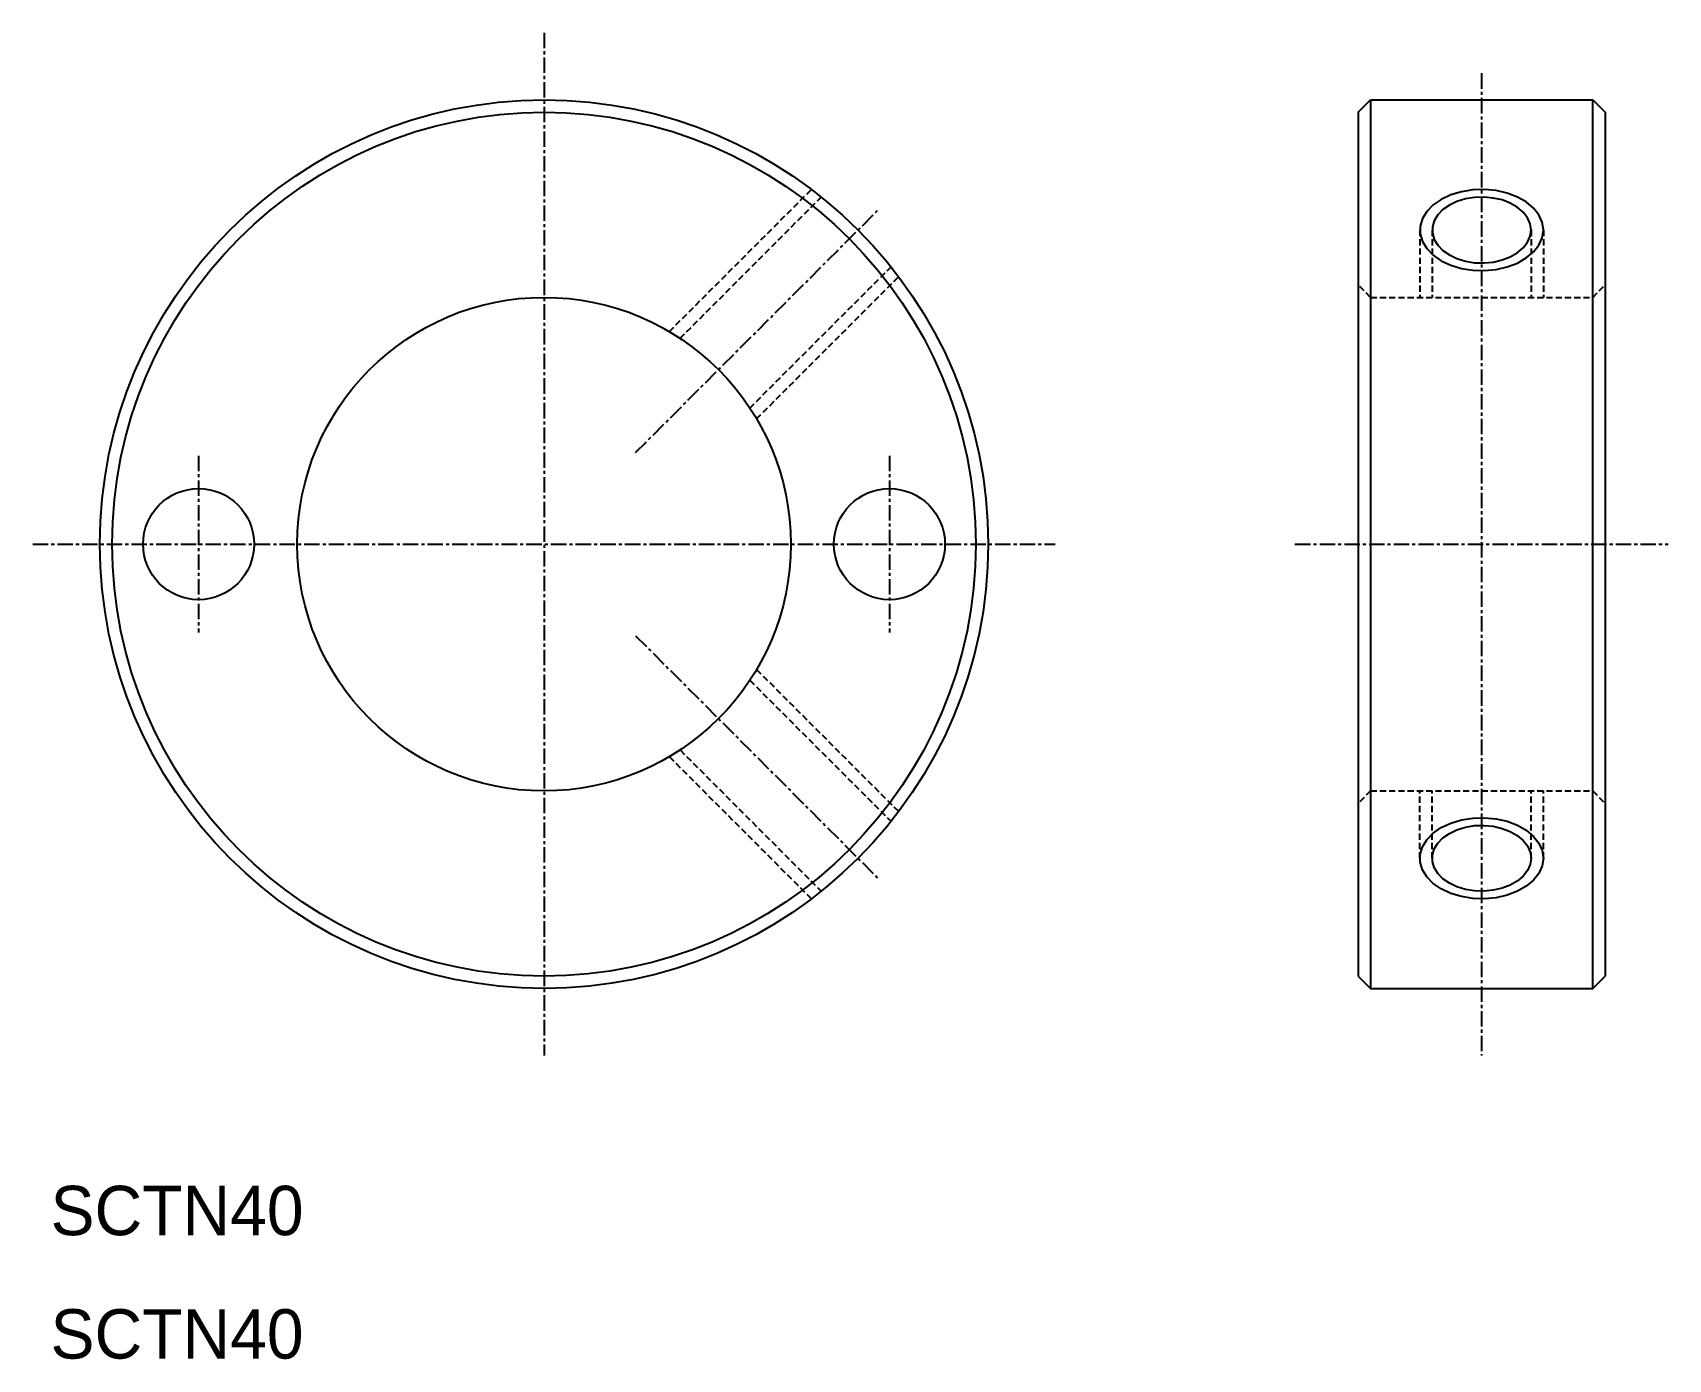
# Model space of a CAD drawing. Extents: x 9 to 141, y 10 to 117.
import ezdxf

# ---------------------------------------------------------------- set-up
doc = ezdxf.new("R2010")
doc.units = 0
doc.linetypes.add('CENTER', pattern=[2, 1.25, -0.25, 0.25, -0.25])
doc.linetypes.add('DASHED', pattern=[0.75, 0.5, -0.25])
doc.layers.get('0').update_dxf_attribs({"linetype": 'CONTINUOUS'})
doc.layers.add('CENTER', color=1, linetype='CENTER')

msp = doc.modelspace()

# ---------------------------------------------------------------- linework, layer by layer
at = {"color": 7, "linetype": 'CONTINUOUS'}
for p, q in [((116, 111), (117, 112)), ((117, 112), (117, 40)), ((117, 112), (135, 112)), ((121.5, 112), (121.5, 112)), ((126, 112), (126, 112)), ((135, 40), (135, 112)), ((135, 112), (136, 111)), ((116, 111), (116, 41)), ((136, 111), (136, 41)), ((116, 41), (117, 40)), ((117, 40), (135, 40)), ((135, 40), (136, 41))]:
    msp.add_line(p, q, dxfattribs=at)
at = {"color": 3, "linetype": 'DASHED'}
for p, q in [((60.16, 93.23), (71.67, 104.74)), ((61.03, 92.68), (72.47, 104.13)), ((121, 101.46), (121, 96)), ((122, 101.46), (122, 96)), ((130, 101.46), (130, 96)), ((131, 101.46), (131, 96)), ((66.68, 87.03), (78.13, 98.47)), ((67.23, 86.16), (78.74, 97.67)), ((117, 96), (116, 97)), ((135, 96), (136, 97)), ((117, 96), (135, 96)), ((66.68, 64.97), (78.13, 53.53)), ((67.23, 65.84), (78.74, 54.33)), ((60.16, 58.77), (71.67, 47.26)), ((61.03, 59.32), (72.47, 47.87)), ((117, 56), (116, 55)), ((117, 56), (135, 56)), ((121, 50.54), (121, 56)), ((122, 50.54), (122, 56)), ((130, 50.54), (130, 56)), ((131, 50.54), (131, 56)), ((135, 56), (136, 55))]:
    msp.add_line(p, q, dxfattribs=at)
at = {"color": 3, "flags": 128}
msp.add_lwpolyline([(131, 101.46), (130.91, 102.08), (130.64, 102.68), (130.21, 103.23), (129.62, 103.73), (128.9, 104.13), (128.08, 104.45), (127.18, 104.65), (126.24, 104.74), (125.29, 104.71), (124.36, 104.56), (123.5, 104.3), (122.73, 103.94), (122.07, 103.49), (121.56, 102.96), (121.2, 102.38), (121.02, 101.77), (121.02, 101.14), (121.2, 100.53), (121.56, 99.95), (122.07, 99.42), (122.73, 98.97), (123.5, 98.61), (124.36, 98.35), (125.29, 98.2), (126.24, 98.17), (127.18, 98.26), (128.08, 98.46), (128.9, 98.78), (129.62, 99.19), (130.21, 99.68), (130.64, 100.23), (130.91, 100.83)], close=True, dxfattribs=at)
at = {"color": 7, "linetype": 'CONTINUOUS', "flags": 128}
msp.add_lwpolyline([(130, 101.46), (129.93, 101.96), (129.71, 102.45), (129.37, 102.9), (128.89, 103.3), (128.32, 103.63), (127.66, 103.89), (126.94, 104.05), (126.19, 104.12), (125.43, 104.1), (124.69, 103.98), (124, 103.77), (123.38, 103.47), (122.86, 103.11), (122.44, 102.68), (122.16, 102.21), (122.02, 101.71), (122.02, 101.2), (122.16, 100.7), (122.44, 100.23), (122.86, 99.8), (123.38, 99.44), (124, 99.14), (124.69, 98.93), (125.43, 98.81), (126.19, 98.79), (126.94, 98.86), (127.66, 99.03), (128.32, 99.28), (128.89, 99.61), (129.37, 100.01), (129.71, 100.46), (129.93, 100.95)], close=True, dxfattribs=at)
at = {"color": 3, "extrusion": (0, 0, -1), "flags": 128}
msp.add_lwpolyline([(-131, 50.54), (-130.91, 49.92), (-130.64, 49.32), (-130.21, 48.77), (-129.62, 48.27), (-128.9, 47.87), (-128.08, 47.55), (-127.18, 47.35), (-126.24, 47.26), (-125.29, 47.29), (-124.36, 47.44), (-123.5, 47.7), (-122.73, 48.06), (-122.07, 48.51), (-121.56, 49.04), (-121.2, 49.62), (-121.02, 50.23), (-121.02, 50.86), (-121.2, 51.47), (-121.56, 52.05), (-122.07, 52.58), (-122.73, 53.03), (-123.5, 53.39), (-124.36, 53.65), (-125.29, 53.8), (-126.24, 53.83), (-127.18, 53.74), (-128.08, 53.54), (-128.9, 53.22), (-129.62, 52.81), (-130.21, 52.32), (-130.64, 51.77), (-130.91, 51.17)], close=True, dxfattribs=at)
at = {"color": 7, "linetype": 'CONTINUOUS', "extrusion": (0, 0, -1), "flags": 128}
msp.add_lwpolyline([(-130, 50.54), (-129.93, 50.04), (-129.71, 49.55), (-129.37, 49.1), (-128.89, 48.7), (-128.32, 48.37), (-127.66, 48.11), (-126.94, 47.95), (-126.19, 47.88), (-125.43, 47.9), (-124.69, 48.02), (-124, 48.23), (-123.38, 48.53), (-122.86, 48.89), (-122.44, 49.32), (-122.16, 49.79), (-122.02, 50.29), (-122.02, 50.8), (-122.16, 51.3), (-122.44, 51.77), (-122.86, 52.2), (-123.38, 52.56), (-124, 52.86), (-124.69, 53.07), (-125.43, 53.19), (-126.19, 53.21), (-126.94, 53.14), (-127.66, 52.97), (-128.32, 52.72), (-128.89, 52.39), (-129.37, 51.99), (-129.71, 51.54), (-129.93, 51.05)], close=True, dxfattribs=at)
at = {"color": 7, "linetype": 'CONTINUOUS'}
for centre, radius in [((50, 76), 36), ((50, 76), 35), ((50, 76), 20), ((22, 76), 4.5), ((78, 76), 4.5)]:
    msp.add_circle(centre, radius, dxfattribs=at)
at = {"layer": 'CENTER', "color": 1, "linetype": 'CENTER'}
for p, q in [((50, 117.44), (50, 34.56)), ((126, 114.16), (126, 34.56)), ((57.42, 83.42), (77.16, 103.16)), ((22, 83.17), (22, 68.83)), ((78, 83.17), (78, 68.83)), ((8.56, 76), (91.44, 76)), ((110.87, 76), (141.13, 76)), ((57.42, 68.58), (77.16, 48.84))]:
    msp.add_line(p, q, dxfattribs=at)

# ---------------------------------------------------------------- texts
at = {"color": 7, "linetype": 'CONTINUOUS'}
for p in [(10, 20), (10, 10)]:
    msp.add_text('SCTN40', height=4, dxfattribs=at).set_placement(p)

doc.saveas('drawing.dxf')
